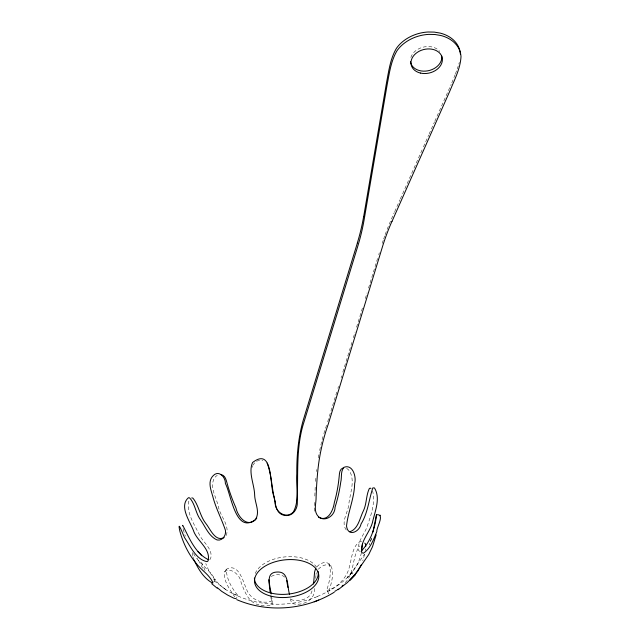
<?xml version="1.0" encoding="UTF-8"?>
<svg xmlns="http://www.w3.org/2000/svg" width="640" height="640" viewBox="0 0 640 640"><rect width="100%" height="100%" fill="white"/><g stroke="black" fill="none" stroke-linecap="round" stroke-linejoin="round"><path stroke-width="0.48" stroke-dasharray="3.2 2.4" d="M315.192 487.232L314.776 497.424M266.88 605.824L270.392 605.48L272.08 604.376L272.232 600.04L271.528 596.288M315.744 578.376L315.92 575.48M315.624 481.408L316 476.488M314.456 502.424L314.408 511.28M316.472 471.544L316.664 469.56M365.272 550.552L365.456 548.96M315.984 574.512L316.248 572.776M353.024 574.08L351.696 572.752L352.128 571.768L364.52 554.248M318.264 457.96L319.272 452.32M319.656 450.48L321.688 441.416M314.664 588.52C315.272 600.632 301.744 606.68 291.704 603.304L290.184 598.656M361.384 552.672C356.936 575.608 334.8 589.544 314.68 597.592M364.552 554.44L362.784 560.776M272.24 600.768C262.704 605.08 250.016 599.264 246.488 589.192C243.016 581.384 238.624 562.344 226.328 569.296C226.4 578.776 231.696 588.112 237.72 595.272L236.64 597.856M252.072 467.448L252.432 466.016M226.328 569.296C220.192 576.848 230.208 590.136 234.736 596.816M458.848 64.088L459.272 62.448M322.152 439.664L323.088 436.168M323.848 433.608L327.112 423.48M371.496 538.032L369.312 544.504M327.696 421.704L336.736 392.12M337.896 388.296L338.48 386.392M341.104 377.8L341.688 375.896M342.856 372.072L351.896 342.488M353.36 337.72L355.104 331.992M356.568 327.216L362.4 308.128M365.312 298.584L367.064 292.856M368.52 288.088L377.56 258.504M378.728 254.68L379.312 252.776M457.232 68.992L458.312 65.72M192.232 552.552L192.576 556.032M312.016 590.88C310.312 599.64 298.56 601.864 291.312 599.728L290.36 597.296M455.448 73.88L456.936 69.808M371.56 538.712L369.376 544.432M455.136 74.688L451.52 83.616M226.216 535.504C230.144 525.264 220.008 516.192 218.32 506.384C216.384 497.416 209.424 487.408 214.232 478.344A8.416 6.512 -71.2 0 1 217.296 475.384M391.44 218.976L394.272 212.584M394.68 211.672L399.944 199.808M400.352 198.896L423.032 147.792M423.432 146.872L428.704 135.008M429.104 134.096L434.368 122.232M434.776 121.32L451.16 84.424M252.792 465.352L255.072 462.352L257 461.104A8.424 7.728 -27.5 0 1 262.904 460.456M345.24 582.728C355.032 572.464 351.68 556.68 359.832 545.88M213.752 581.864L215.296 579.936C209.944 569.4 198.328 563.376 193.04 552.584M224.336 571.784C230.936 566.72 240.368 575.312 241.088 582.456C244.464 591.176 248.488 602.864 258.944 604.848M215.296 579.936L213.504 579.632M352.464 572.04L347.384 577.36L351.696 572.752M316.88 566.792L318.504 565.24A8.416 5.016 -33.7 0 1 326.36 562.424C337.568 567.16 330.704 584.336 328.536 593.176L328.728 593.664L326.784 589.952C329.584 581.736 331.632 572.024 329.144 563.672M318.344 569.2C321.376 565.992 326.992 562.872 331.072 565.944M209.672 559.536L210.552 558.872C213.752 548.984 202.288 542.04 198.936 533.808C194.176 524.208 187.184 514.088 188.416 502.896A8.416 4.064 87.7 0 1 189.712 499.4M271.272 576.456C275.376 573.8 281.344 574.08 285.064 577.312M237.72 595.272L237.424 595.416C222.64 590.48 211.096 578.096 205.792 563.56M317.408 596.536C290.088 607.648 257.688 606.952 231.544 592.912M360.288 551.416L358.768 550.768C356.696 541.128 365.536 533.408 367.816 524.576C371.184 514.472 375.024 503.584 373 492.808A8.416 2.92 86.1 0 0 372.44 490.928M264.16 605.656L259.728 605.008M361.6 541.68L360.68 541.552A8.416 3.128 -59.7 0 0 355.512 546.048C349.784 555.928 351.672 568.744 344.168 578.024C340.104 583.72 333.896 589 327.008 590.392M225.648 589.488L214.192 580.864M223.88 588.28L224.624 588.768M346.264 530.008C340.408 522.128 348.224 512.48 348.832 504.08C349.936 493.392 355.456 480.968 349.48 470.952A8.416 5.696 68.1 0 0 346.384 468.328M202.696 568.2L197.168 557.928M205.048 570.472L201.552 562.328M192.872 556.808L193.752 559.136M184.864 534.744L185.352 536.184M183.544 530.384L184.16 532.52M270.872 597.296L272.08 604.376M255.24 573.472A32.072 18.664 -6.2 0 1 284.696 556.928A32.072 18.664 -6.2 0 1 316.528 567.224M183.552 530.4A8.416 0.952 71.9 0 1 183.072 528.504M410.84 57.464A15.904 12.072 -13.6 0 1 423.944 46.968A15.904 12.072 -13.6 0 1 439.776 51.472M382.232 243.392A322.944 245.072 -13.6 0 1 383.368 239.888M383.664 239.008A322.944 245.072 -13.6 0 1 384.872 235.512M385.184 234.64A322.944 245.072 -13.6 0 1 388.888 225.056M389.248 224.192A322.944 245.072 -13.6 0 1 391.104 219.848"/><path stroke-width="0.96" d="M362.544 543.496L361.736 550.792M365.72 546.576L365.424 543.8L364.768 543.128M268.8 579.696L270.008 591.672M313.544 584.016L314.592 571.96L315.632 568.52M363.696 216.448L386.504 82.744C388.76 71.088 390.28 58.792 396.384 48.408A34.744 26.368 -13.6 0 1 428.04 32L434.28 32.104L440.24 33.112A34.744 26.368 -13.6 0 1 460.4 54.24M372.904 532.12L376.488 514.752C385.488 513.544 376.288 527.624 376.792 531.688C373.576 539.312 370.496 548.568 363.328 553.28L361.752 552.536C359.752 540.816 370.904 531.744 372.88 520.6C375.408 510.336 380.536 497.848 374.48 487.952L372.832 487.872C368.848 499.632 367.904 512.976 361.064 523.952C359.416 532.112 347.928 537.256 346.52 526.024C347.984 511.8 354.424 498.168 354.64 483.56C356.6 477.048 352.816 463.944 344.12 467.24C340.288 471.12 342.064 477.376 340.72 482.24C339.544 490.704 337.648 499.056 335.056 507.2C335.152 516.672 322.528 523.856 316.824 514.528C313.8 509.128 316.272 502.8 316.104 497.008C316.448 487.76 316.968 478.512 317.968 469.312C319.624 453.888 323.144 438.712 328.272 424.08L382.224 247.52A322.944 245.152 -13.6 0 1 391.952 221.344M376.152 534.872L372.504 546.728L368.728 554.536L354.36 575.408L358.008 570.872L361.192 564.952M357.4 242.928L303.456 419.496C298.304 437.072 296.672 455.496 296.784 473.752C295.832 486.24 299.712 500.872 293.248 512.104C285.872 519.68 274.24 511.488 275.232 501.952C271.72 489.224 271.816 475.352 267.136 463.096M380.032 515.736L380.216 515.184M392.016 221.36L449.936 90.848C454.464 79.8 460.344 68.728 461.008 56.624A34.744 26.368 -13.6 0 0 440.792 35.488L434.856 34.488L428.616 34.384A34.744 26.368 -13.6 0 0 396.968 50.792C390.856 61.176 389.336 73.472 387.08 85.12L364.272 218.832A322.944 245.152 -13.6 0 1 358.048 245.32L304.032 421.872C295.704 447.32 298.368 474.248 297.168 500.512C298.512 508.328 292.744 517.336 284.048 515.296C275.496 513.512 275.56 503.36 273.992 496.616C269.384 486.344 273.768 446.312 252.56 462.512C248.12 472.712 254.416 484.424 254.656 495.08C254.816 503.168 260.584 512.448 255.184 519.808C235.44 534.296 231.184 494.264 225.384 483.52C225.624 477.24 218.896 469.736 213.232 475.624C207.4 481.304 210.904 489.8 212.776 496.376C215.744 508.12 221.616 518.872 225.416 530.256C226.456 535.136 222.472 541.168 217.088 539.96C208.872 536.4 205.376 526.752 200.496 519.808C195.608 513.208 195.152 503.776 189.592 497.888L188.44 497.712C178.768 506.128 189.944 521.36 193.392 530.408C196.736 541.024 211.216 548.872 208.032 560.936L207.12 561.664C196.296 559.8 190.536 546.504 184.848 538.064C183.544 536.224 176.776 517.352 179.92 531.416C183.168 543.272 188.696 554.552 196.68 563.944C201.776 570.44 209.664 575.04 212.96 582.816L212.72 583.144C203.776 578.48 198.16 568.856 194.048 559.912M255.976 519.216L256.768 517.96M354.624 575.248L347.128 582.736L338.128 589.704M342.088 586.16L343.104 585.2M255.448 519.712C246.688 527.888 237.68 516.256 235.936 507.896C232.552 500.256 229.688 492.392 227.384 484.36C226.288 480.72 225.6 475.248 220.936 474.576M361.328 551C370.648 541.472 375.248 527.792 376.488 514.752M337.024 589.984L338.344 589.104M224.112 537.592C215.176 542.112 210.248 528.896 205.848 523.488C199.872 515.944 198.816 505.296 192.864 498.096L191.744 497.92M334.28 592.2C305.496 610.04 267.928 613.08 236.776 599.664M334.808 591.336L336.36 590.424M236.28 598.72L234.032 598.28L227.76 595.152L221.736 591.376L217.384 587.776M343.112 467.896C338.872 469.344 339.552 474.76 339 478.256C338.144 486.456 336.592 494.584 334.352 502.52C333.32 510.008 328.112 522.44 318.48 517.2M314.192 601.816L318.792 600.032M349.896 531.728C358.44 528.952 359.84 517.688 363.512 510.608C366.776 503.608 366.04 495.232 369.368 488.456L370.144 488.168A8.416 2.92 86.1 0 1 370.952 488.512M208.504 559.712C195.088 553.416 189.16 537.552 182.744 525.336A8.416 0.952 71.9 0 0 182.648 525.88M217.152 588.176L211.688 583.68M201.64 555.728L200.728 554.512A8.416 2.12 55 0 0 198 551.656M289.632 594.52C286.76 586.48 289.568 571.056 276.888 572.04C264.664 572.44 270.456 586.504 271.144 593.976M286.648 580.328L287.912 587.456M318.152 571.528A32.072 18.664 -6.2 0 1 287.984 594.12A32.072 18.664 -6.2 0 1 254.392 578.024M441.728 55.976A15.904 12.072 -13.6 0 1 427.816 70.824A15.904 12.072 -13.6 0 1 410.48 61.728M363.648 216.448A322.936 245.056 -13.7 0 1 357.344 242.928M355.224 574.6L350.008 580.048L355.224 574.6M270.904 596.128A32.28 18.784 -6.2 0 0 318.824 576.048A32.28 18.784 -6.2 0 0 270.28 563.512A32.28 18.784 -6.2 0 0 270.904 596.128M420.352 73.04A15.904 12.072 -13.6 0 0 442.304 58.36A15.904 12.072 -13.6 0 0 417.392 52.304A15.904 12.072 -13.6 0 0 420.352 73.04"/></g></svg>
